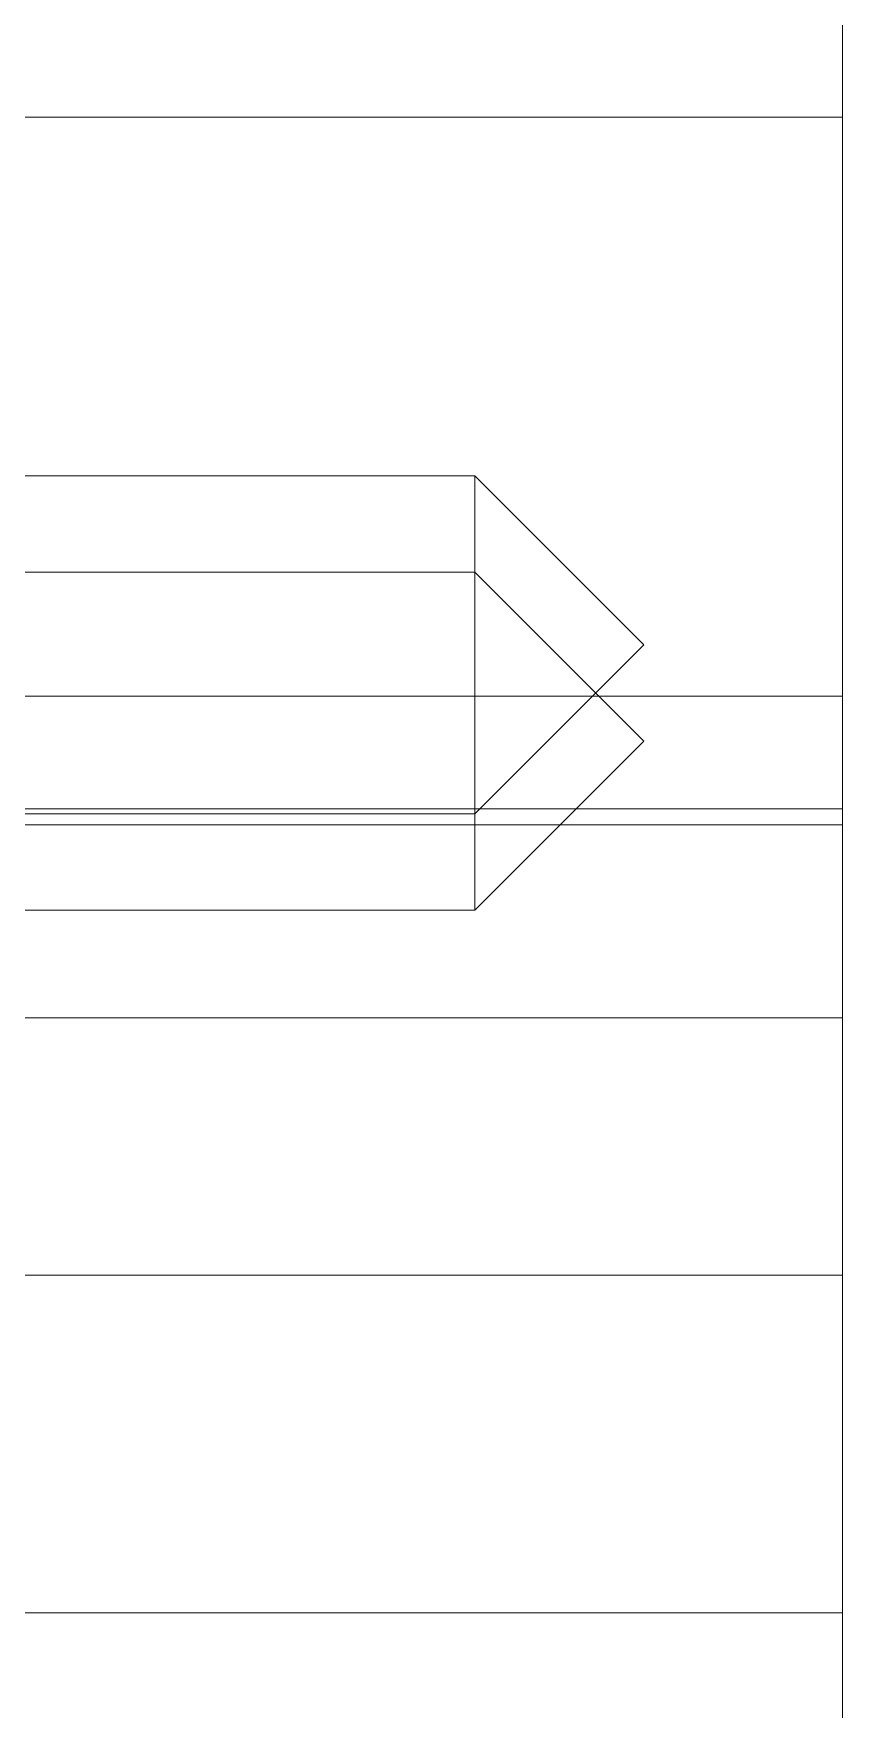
# Model space of a CAD drawing. Header units: millimetres. Extents: x 9328 to 11863, y 28633 to 29971.
# Drawn here: x 11216.3 to 11241.4, y 29414.4 to 29466.5 of the extents above; entities that cross this region are included whole.
import ezdxf

# ---------------------------------------------------------------- set-up
doc = ezdxf.new("R2010")
doc.units = ezdxf.units.MM
doc.linetypes.add('DASHED', pattern=[0])
doc.layers.add('LP', color=7, linetype='Continuous', true_color=0xffffff)

msp = doc.modelspace()

# ---------------------------------------------------------------- linework, layer by layer
at = {"layer": 'LP', "color": 135, "linetype": 'Continuous', "lineweight": 18}
msp.add_line((11241.444, 29770), (11241.444, 28990), dxfattribs=at)
at = {"layer": 'LP', "color": 31, "linetype": 'DASHED', "lineweight": 13, "ltscale": 1.77206}
for p, q in [((11241.444, 29463.901), (11204.444, 29463.901)), ((11204.444, 29445.899), (11241.444, 29445.899)), ((11204.444, 29435.899), (11241.444, 29435.899))]:
    msp.add_line(p, q, dxfattribs=at)
at = {"layer": 'LP', "color": 5, "linetype": 'DASHED', "lineweight": 13, "ltscale": 1.77206}
for p, q in [((11230.024, 29452.753), (11190.191, 29452.753)), ((11235.277, 29447.5), (11230.024, 29452.753)), ((11230.024, 29449.753), (11230.024, 29452.753)), ((11230.024, 29449.753), (11190.191, 29449.753)), ((11235.277, 29444.5), (11230.024, 29449.753)), ((11230.024, 29439.247), (11230.024, 29449.753)), ((11230.024, 29442.247), (11235.277, 29447.5)), ((11230.024, 29439.247), (11235.277, 29444.5)), ((11190.191, 29442.247), (11230.024, 29442.247)), ((11241.444, 29441.9), (11209.444, 29441.9)), ((11190.191, 29439.247), (11230.024, 29439.247)), ((11209.444, 29427.9), (11241.444, 29427.9))]:
    msp.add_line(p, q, dxfattribs=at)
at = {"layer": 'LP', "color": 1, "linetype": 'DASHED', "lineweight": 13, "ltscale": 1.77206}
for p, q in [((11241.444, 29442.4), (11182.644, 29442.4)), ((11203.27, 29417.4), (11241.444, 29417.4))]:
    msp.add_line(p, q, dxfattribs=at)

doc.saveas('drawing.dxf')
